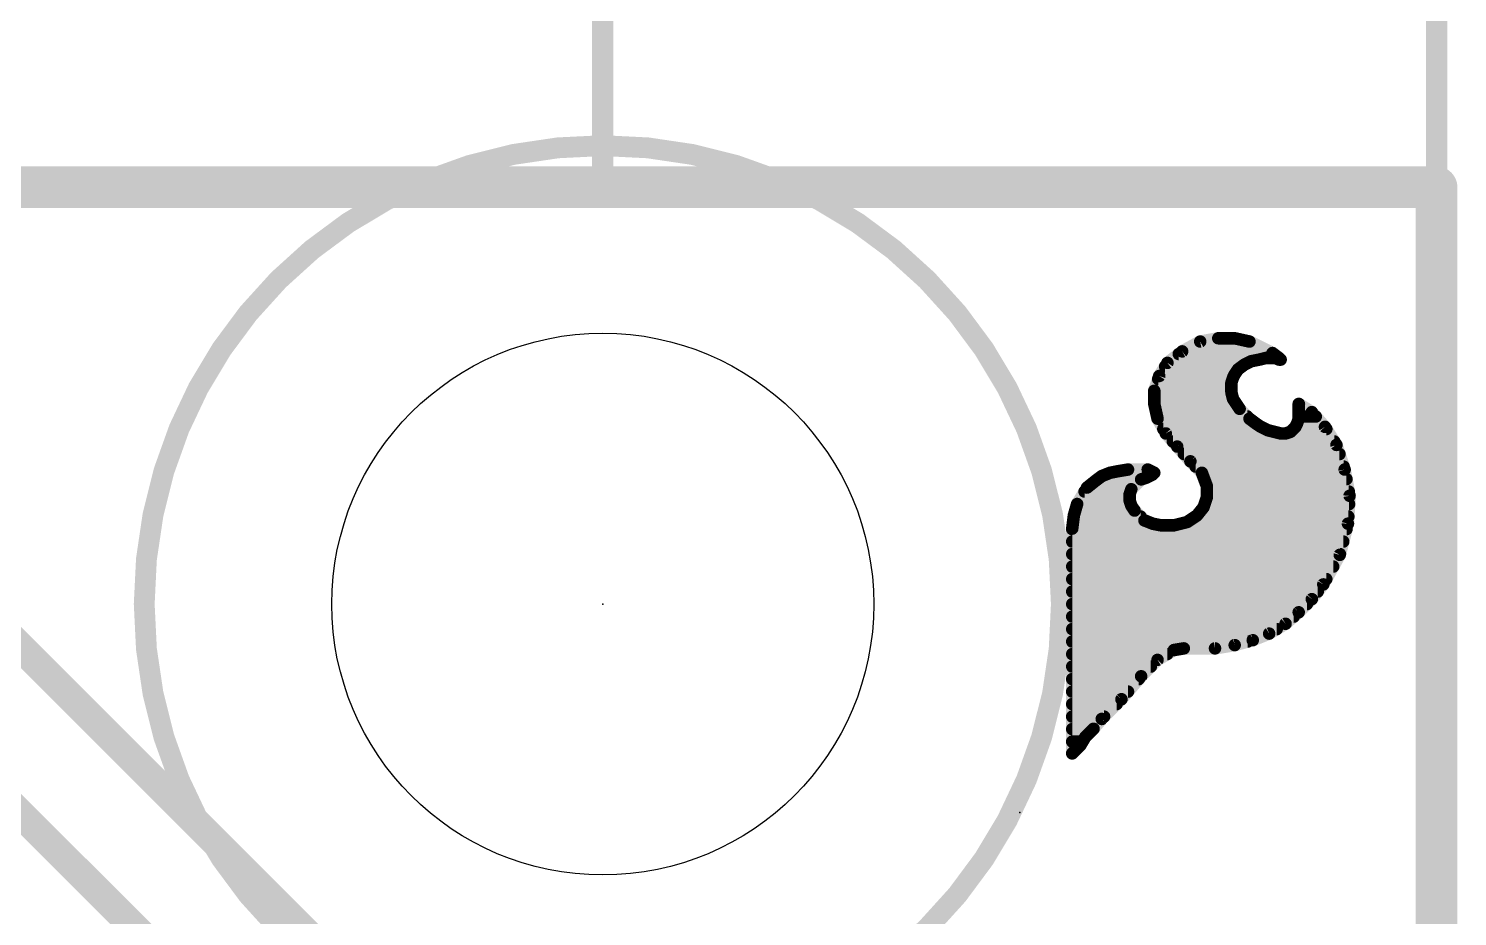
# Model space of a CAD drawing. Extents: x -38 to 69, y -72 to 37.
# Drawn here: x 21.9 to 30.61, y 20.96 to 26.37 of the extents above; entities that cross this region are included whole.
import ezdxf

# ---------------------------------------------------------------- set-up
doc = ezdxf.new("R2010")
doc.units = 0
for name, color, linetype in [('1', 12, 'CONTINUOUS'), ('16', 132, 'CONTINUOUS'), ('20', 53, 'CONTINUOUS'), ('21', 41, 'CONTINUOUS'), ('23', 53, 'CONTINUOUS'), ('39', 12, 'CONTINUOUS'), ('47', 253, 'CONTINUOUS')]:
    doc.layers.add(name, color=color, linetype=linetype)

msp = doc.modelspace()

# ---------------------------------------------------------------- linework, layer by layer
at = {"layer": '1', "const_width": 0.254}
for points in [[(0, 25.4), (30.48, 25.4)], [(30.48, 25.4), (30.48, 0)]]:
    msp.add_lwpolyline(points, dxfattribs=at)
at = {"layer": '1', "const_width": 0.127}
for points in [[(30.5435, 25.4, 1), (30.4165, 25.4)], [(30.48, 25.3365, 1), (30.48, 25.4635)]]:
    msp.add_lwpolyline(points, format="xyb", dxfattribs=at)
at = {"layer": '16'}
for points, const_width in [([(0, 25.4), (30.48, 25.4)], 0.254), ([(30.48, 25.4), (30.48, 0)], 0.254), ([(24.765, 19.685), (21.59, 22.86)], 0.1778), ([(23.749, 19.685), (21.209, 22.225)], 0.1778)]:
    msp.add_lwpolyline(points, dxfattribs=dict(at, const_width=const_width))
at = {"layer": '16', "const_width": 0.127}
for points in [[(30.5435, 25.4, 1), (30.4165, 25.4)], [(30.48, 25.3365, 1), (30.48, 25.4635)]]:
    msp.add_lwpolyline(points, format="xyb", dxfattribs=at)
at = {"layer": '20', "const_width": 0.2032}
for points in [[(0, 25.4), (30.48, 25.4)], [(30.48, 25.4), (30.48, 0)]]:
    msp.add_lwpolyline(points, dxfattribs=at)
at = {"layer": '20', "const_width": 0.1016}
for points in [[(30.5308, 25.4, 1), (30.4292, 25.4)], [(30.48, 25.3492, 1), (30.48, 25.4508)]]:
    msp.add_lwpolyline(points, format="xyb", dxfattribs=at)
at = {"layer": '20'}
msp.add_circle((25.4, 22.86), 1.651, dxfattribs=at)
at = {"layer": '21', "const_width": 0.0762}
for points in [[(29.04, 24.46), (28.93, 24.4)], [(29.15, 24.48), (29.04, 24.46)], [(29.0411, 24.4602), (29.3391, 24.4602)], [(29.25, 24.48), (29.15, 24.48)], [(29.34, 24.46), (29.25, 24.48)], [(29.48, 24.39), (29.34, 24.46)], [(28.93, 24.4), (28.84, 24.33)], [(28.9094, 24.384), (29.488, 24.384)], [(29.31, 24.32), (29.35, 24.34)], [(29.35, 24.34), (29.4, 24.35)], [(29.4, 24.35), (29.44, 24.36)], [(29.44, 24.36), (29.5, 24.36)], [(29.52, 24.36), (29.48, 24.39)], [(29.5, 24.36), (29.52, 24.35)], [(29.53, 24.35), (29.52, 24.36)], [(29.52, 24.35), (29.53, 24.35)], [(28.84, 24.33), (28.79, 24.25)], [(28.8261, 24.3078), (29.2937, 24.3078)], [(29.24, 24.24), (29.25, 24.26)], [(29.25, 24.26), (29.27, 24.29)], [(29.27, 24.29), (29.31, 24.32)], [(28.79, 24.25), (28.76, 24.16)], [(28.7839, 24.2316), (29.2372, 24.2316)], [(29.23, 24.21), (29.24, 24.24)], [(29.23, 24.15), (29.23, 24.21)], [(28.76, 24.16), (28.76, 24.08)], [(28.76, 24.1554), (29.23, 24.1554)], [(28.76, 24.08), (28.78, 23.99)], [(28.7602, 24.0792), (29.2605, 24.0792)], [(29.24, 24.11), (29.23, 24.15)], [(29.28, 24.05), (29.24, 24.11)], [(29.64, 24.08), (29.64, 23.99)], [(29.72, 24.03), (29.64, 24.08)], [(29.64, 24.0792), (29.6413, 24.0792)], [(28.7771, 24.003), (29.327, 24.003)], [(28.78, 23.99), (28.83, 23.9)], [(29.34, 23.99), (29.28, 24.05)], [(29.38, 23.96), (29.34, 23.99)], [(29.64, 23.99), (29.63, 23.96)], [(29.64, 24.003), (29.744, 24.003)], [(29.8, 23.94), (29.72, 24.03)], [(28.8151, 23.9268), (29.4364, 23.9268)], [(29.41, 23.94), (29.38, 23.96)], [(29.45, 23.92), (29.41, 23.94)], [(29.53, 23.9), (29.45, 23.92)], [(29.59, 23.91), (29.56, 23.9)], [(29.62, 23.94), (29.59, 23.91)], [(29.6068, 23.9268), (29.8084, 23.9268)], [(29.63, 23.96), (29.62, 23.94)], [(29.87, 23.83), (29.8, 23.94)], [(28.83, 23.9), (28.9, 23.82)], [(28.8732, 23.8506), (29.8569, 23.8506)], [(28.9, 23.82), (28.98, 23.73)], [(29.56, 23.9), (29.53, 23.9)], [(29.92, 23.68), (29.87, 23.83)], [(28.9405, 23.7744), (29.8885, 23.7744)], [(28.98, 23.73), (29.05, 23.66)], [(28.49, 23.66), (28.44, 23.64)], [(28.54, 23.67), (28.49, 23.66)], [(28.6, 23.68), (28.54, 23.67)], [(28.72, 23.68), (28.6, 23.68)], [(28.71, 23.63), (28.75, 23.65)], [(28.76, 23.66), (28.72, 23.68)], [(28.75, 23.65), (28.76, 23.66)], [(29.0118, 23.6982), (29.9139, 23.6982)], [(29.05, 23.66), (29.08, 23.58)], [(29.95, 23.52), (29.92, 23.68)], [(28.35, 23.57), (28.29, 23.47)], [(28.4, 23.61), (28.35, 23.57)], [(28.44, 23.64), (28.4, 23.61)], [(28.416, 23.622), (28.686, 23.622)], [(28.61, 23.53), (28.62, 23.56)], [(28.62, 23.56), (28.68, 23.62)], [(28.68, 23.62), (28.71, 23.63)], [(29.0643, 23.622), (29.9309, 23.622)], [(29.08, 23.58), (29.08, 23.51)], [(28.29, 23.47), (28.27, 23.4)], [(28.2899, 23.4696), (28.6168, 23.4696)], [(28.3355, 23.5458), (28.6153, 23.5458)], [(28.61, 23.49), (28.61, 23.53)], [(28.62, 23.46), (28.61, 23.49)], [(29.08, 23.51), (29.06, 23.45)], [(29.0665, 23.4696), (29.947, 23.4696)], [(29.08, 23.5458), (29.9452, 23.5458)], [(29.94, 23.35), (29.95, 23.52)], [(28.27, 23.4), (28.26, 23.32)], [(28.2692, 23.3934), (28.6766, 23.3934)], [(28.64, 23.43), (28.62, 23.46)], [(28.7, 23.37), (28.64, 23.43)], [(29.02, 23.4), (28.96, 23.36)], [(29.0101, 23.3934), (29.9426, 23.3934)], [(29.06, 23.45), (29.02, 23.4)], [(28.26, 23.32), (28.26, 21.95)], [(28.26, 23.3172), (29.9314, 23.3172)], [(28.75, 23.35), (28.7, 23.37)], [(28.8, 23.34), (28.75, 23.35)], [(28.88, 23.34), (28.8, 23.34)], [(28.96, 23.36), (28.88, 23.34)], [(29.89, 23.16), (29.94, 23.35)], [(28.26, 23.241), (29.9113, 23.241)], [(28.26, 23.1648), (29.8913, 23.1648)], [(29.79, 22.98), (29.89, 23.16)], [(28.26, 23.0886), (29.8503, 23.0886)], [(28.26, 23.0124), (29.808, 23.0124)], [(29.72, 22.89), (29.79, 22.98)], [(28.26, 22.9362), (29.7559, 22.9362)], [(28.26, 22.86), (29.69, 22.86)], [(29.64, 22.81), (29.72, 22.89)], [(28.26, 22.7838), (29.6101, 22.7838)], [(29.56, 22.74), (29.64, 22.81)], [(28.26, 22.7076), (29.506, 22.7076)], [(29.46, 22.68), (29.56, 22.74)], [(28.26, 22.6314), (29.3285, 22.6314)], [(29.13, 22.59), (29.25, 22.61)], [(29.25, 22.61), (29.36, 22.64)], [(29.36, 22.64), (29.46, 22.68)], [(28.26, 22.5552), (28.8387, 22.5552)], [(28.68, 22.42), (28.78, 22.52)], [(28.78, 22.52), (28.88, 22.58)], [(28.88, 22.58), (28.94, 22.59)], [(28.94, 22.59), (29.13, 22.59)], [(28.26, 22.479), (28.739, 22.479)], [(28.26, 22.4028), (28.6653, 22.4028)], [(28.56, 22.28), (28.68, 22.42)], [(28.26, 22.3266), (28.5999, 22.3266)], [(28.26, 22.2504), (28.5304, 22.2504)], [(28.44, 22.16), (28.56, 22.28)], [(28.26, 22.1742), (28.4542, 22.1742)], [(28.26, 22.098), (28.388, 22.098)], [(28.34, 22.05), (28.39, 22.1)], [(28.39, 22.1), (28.44, 22.16)], [(28.26, 22.0218), (28.3231, 22.0218)], [(28.26, 21.95), (28.31, 22)], [(28.31, 22), (28.34, 22.05)]]:
    msp.add_lwpolyline(points, dxfattribs=at)
at = {"layer": '21', "const_width": 0.0381}
for points in [[(29.0366, 24.4787, 1), (29.0434, 24.4413)], [(29.0411, 24.4793, 1), (29.0411, 24.4412)], [(29.0491, 24.4433, 1), (29.0309, 24.4767)], [(29.15, 24.4991, 1), (29.15, 24.461)], [(29.1534, 24.4613, 1), (29.1466, 24.4987)], [(29.2541, 24.4986, 1), (29.2459, 24.4614)], [(29.25, 24.461, 1), (29.25, 24.4991)], [(29.3485, 24.477, 1), (29.3315, 24.443)], [(29.3359, 24.4414, 1), (29.3441, 24.4786)], [(29.3391, 24.4412, 1), (29.3391, 24.4793)], [(28.9094, 24.4031, 1), (28.9094, 24.365)], [(28.9209, 24.4167, 1), (28.9391, 24.3833)], [(28.9417, 24.385, 1), (28.9183, 24.415)], [(29.3463, 24.3587, 1), (29.3537, 24.3213)], [(29.3585, 24.323, 1), (29.3415, 24.357)], [(29.3954, 24.3685, 1), (29.4046, 24.3315)], [(29.4037, 24.3313, 1), (29.3963, 24.3687)], [(29.44, 24.379, 1), (29.44, 24.3409)], [(29.4446, 24.3415, 1), (29.4354, 24.3785)], [(29.4914, 24.4052, 1), (29.4686, 24.3748)], [(29.4715, 24.373, 1), (29.4885, 24.407)], [(29.5085, 24.377, 1), (29.4915, 24.343)], [(29.488, 24.365, 1), (29.488, 24.4031)], [(29.5, 24.3409, 1), (29.5, 24.379)], [(29.5335, 24.3735, 1), (29.5065, 24.3465)], [(29.52, 24.3691, 1), (29.52, 24.331)], [(29.5086, 24.3448, 1), (29.5314, 24.3752)], [(29.5115, 24.333, 1), (29.5285, 24.367)], [(29.5165, 24.3365, 1), (29.5435, 24.3635)], [(29.53, 24.331, 1), (29.53, 24.3691)], [(28.8261, 24.3269, 1), (28.8261, 24.2888)], [(28.8283, 24.345, 1), (28.8517, 24.315)], [(28.8562, 24.3199, 1), (28.8238, 24.3401)], [(29.2341, 24.2706, 1), (29.2659, 24.2494)], [(29.267, 24.2515, 1), (29.233, 24.2685)], [(29.2586, 24.3052, 1), (29.2814, 24.2748)], [(29.2859, 24.2794, 1), (29.2541, 24.3006)], [(29.3015, 24.337, 1), (29.3185, 24.303)], [(29.2937, 24.2888, 1), (29.2937, 24.3269)], [(29.3214, 24.3048, 1), (29.2986, 24.3352)], [(28.7839, 24.2507, 1), (28.7839, 24.2126)], [(28.7738, 24.2601, 1), (28.8062, 24.2399)], [(28.8081, 24.244, 1), (28.7719, 24.256)], [(29.2491, 24.21, 1), (29.211, 24.21)], [(29.2119, 24.216, 1), (29.2481, 24.204)], [(29.223, 24.2485, 1), (29.257, 24.2315)], [(29.2581, 24.234, 1), (29.2219, 24.246)], [(29.2372, 24.2126, 1), (29.2372, 24.2507)], [(28.7791, 24.16, 1), (28.741, 24.16)], [(28.76, 24.1745, 1), (28.76, 24.1364)], [(28.7419, 24.166, 1), (28.7781, 24.154)], [(28.7786, 24.0841, 1), (28.7414, 24.0759)], [(28.7602, 24.0983, 1), (28.7602, 24.0602)], [(29.2485, 24.1546, 1), (29.2115, 24.1454)], [(29.211, 24.15, 1), (29.2491, 24.15)], [(29.2559, 24.1206, 1), (29.2241, 24.0994)], [(29.2215, 24.1054, 1), (29.2585, 24.1146)], [(29.23, 24.1364, 1), (29.23, 24.1745)], [(29.2605, 24.0602, 1), (29.2605, 24.0983)], [(29.6591, 24.08, 1), (29.621, 24.08)], [(29.6501, 24.0962, 1), (29.6299, 24.0638)], [(29.64, 24.0983, 1), (29.64, 24.0602)], [(29.6413, 24.0602, 1), (29.6413, 24.0983)], [(28.741, 24.08, 1), (28.7791, 24.08)], [(28.7771, 24.0221, 1), (28.7771, 23.984)], [(28.7967, 23.9993, 1), (28.7633, 23.9807)], [(29.2935, 24.0635, 1), (29.2665, 24.0365)], [(29.2641, 24.0394, 1), (29.2959, 24.0606)], [(29.3514, 24.0052, 1), (29.3286, 23.9748)], [(29.327, 23.984, 1), (29.327, 24.0221)], [(29.64, 24.0221, 1), (29.64, 23.984)], [(29.6581, 23.984, 1), (29.6219, 23.996)], [(29.7342, 24.0427, 1), (29.7058, 24.0173)], [(29.7099, 24.0138, 1), (29.7301, 24.0462)], [(29.744, 23.984, 1), (29.744, 24.0221)], [(28.7614, 23.9859, 1), (28.7986, 23.9941)], [(28.8151, 23.9459, 1), (28.8151, 23.9078)], [(29.3265, 23.9765, 1), (29.3535, 24.0035)], [(29.3906, 23.9759, 1), (29.3694, 23.9441)], [(29.3686, 23.9448, 1), (29.3914, 23.9752)], [(29.4185, 23.957, 1), (29.4015, 23.923)], [(29.3994, 23.9241, 1), (29.4206, 23.9559)], [(29.4546, 23.9385, 1), (29.4454, 23.9015)], [(29.4364, 23.9078, 1), (29.4364, 23.9459)], [(29.4415, 23.903, 1), (29.4585, 23.937)], [(29.5765, 23.9235, 1), (29.6035, 23.8965)], [(29.596, 23.8919, 1), (29.584, 23.9281)], [(29.6068, 23.9459, 1), (29.6068, 23.9078)], [(29.603, 23.9485, 1), (29.637, 23.9315)], [(29.6335, 23.9265, 1), (29.6065, 23.9535)], [(29.6119, 23.966, 1), (29.6481, 23.954)], [(29.647, 23.9515, 1), (29.613, 23.9685)], [(29.621, 23.99, 1), (29.6591, 23.99)], [(29.8161, 23.9502, 1), (29.7839, 23.9298)], [(29.7858, 23.9273, 1), (29.8142, 23.9527)], [(29.8084, 23.9078, 1), (29.8084, 23.9459)], [(28.8443, 23.9125, 1), (28.8157, 23.8875)], [(28.8133, 23.8907, 1), (28.8467, 23.9093)], [(28.8732, 23.8697, 1), (28.8732, 23.8316)], [(28.9142, 23.8327, 1), (28.8858, 23.8073)], [(29.53, 23.9191, 1), (29.53, 23.881)], [(29.5254, 23.8815, 1), (29.5346, 23.9185)], [(29.554, 23.9181, 1), (29.566, 23.8819)], [(29.56, 23.881, 1), (29.56, 23.9191)], [(29.8881, 23.836, 1), (29.8519, 23.824)], [(29.8539, 23.8198, 1), (29.8861, 23.8402)], [(29.8569, 23.8316, 1), (29.8569, 23.8697)], [(28.8857, 23.8075, 1), (28.9143, 23.8325)], [(28.9405, 23.7934, 1), (28.9405, 23.7553)], [(28.9935, 23.7435, 1), (28.9665, 23.7165)], [(29.8885, 23.7553, 1), (29.8885, 23.7934)], [(28.4863, 23.6787, 1), (28.4937, 23.6413)], [(28.4971, 23.6423, 1), (28.4829, 23.6777)], [(28.5369, 23.6888, 1), (28.5431, 23.6512)], [(28.5437, 23.6513, 1), (28.5363, 23.6887)], [(28.6, 23.699, 1), (28.6, 23.6609)], [(28.6031, 23.6612, 1), (28.5969, 23.6988)], [(28.7285, 23.697, 1), (28.7115, 23.663)], [(28.72, 23.6609, 1), (28.72, 23.699)], [(28.7365, 23.6635, 1), (28.7635, 23.6365)], [(28.7585, 23.633, 1), (28.7415, 23.667)], [(28.7735, 23.6465, 1), (28.7465, 23.6735)], [(28.7515, 23.643, 1), (28.7685, 23.677)], [(28.9658, 23.7173, 1), (28.9942, 23.7427)], [(29.0118, 23.7172, 1), (29.0118, 23.6791)], [(29.0678, 23.6667, 1), (29.0322, 23.6533)], [(29.0365, 23.6465, 1), (29.0635, 23.6735)], [(29.9387, 23.6835, 1), (29.9013, 23.6765)], [(29.9019, 23.674, 1), (29.9381, 23.686)], [(29.9139, 23.6791, 1), (29.9139, 23.7172)], [(28.3381, 23.5849, 1), (28.3619, 23.5551)], [(28.3663, 23.5602, 1), (28.3337, 23.5798)], [(28.3886, 23.6252, 1), (28.4114, 23.5948)], [(28.4119, 23.5951, 1), (28.3881, 23.6249)], [(28.416, 23.641, 1), (28.416, 23.6029)], [(28.4329, 23.6577, 1), (28.4471, 23.6223)], [(28.4514, 23.6248, 1), (28.4286, 23.6552)], [(28.6065, 23.5735, 1), (28.6335, 23.5465)], [(28.6381, 23.554, 1), (28.6019, 23.566)], [(28.674, 23.6381, 1), (28.686, 23.6019)], [(28.6935, 23.6065, 1), (28.6665, 23.6335)], [(28.686, 23.6029, 1), (28.686, 23.641)], [(28.7015, 23.647, 1), (28.7185, 23.613)], [(28.716, 23.6119, 1), (28.704, 23.6481)], [(29.0643, 23.641, 1), (29.0643, 23.6029)], [(29.0991, 23.58, 1), (29.061, 23.58)], [(29.0622, 23.5733, 1), (29.0978, 23.5867)], [(29.9309, 23.6029, 1), (29.9309, 23.641)], [(28.2899, 23.4886, 1), (28.2899, 23.4505)], [(28.3083, 23.4648, 1), (28.2717, 23.4752)], [(28.3355, 23.5648, 1), (28.3355, 23.5267)], [(28.5919, 23.536, 1), (28.6281, 23.524)], [(28.6281, 23.496, 1), (28.5919, 23.484)], [(28.6291, 23.53, 1), (28.591, 23.53)], [(28.591, 23.49, 1), (28.6291, 23.49)], [(28.6153, 23.5267, 1), (28.6153, 23.5648)], [(28.6168, 23.4505, 1), (28.6168, 23.4886)], [(29.0665, 23.4886, 1), (29.0665, 23.4505)], [(29.08, 23.5648, 1), (29.08, 23.5267)], [(29.061, 23.51, 1), (29.0991, 23.51)], [(29.0981, 23.504, 1), (29.0619, 23.516)], [(29.969, 23.5189, 1), (29.931, 23.5211)], [(29.9313, 23.5165, 1), (29.9687, 23.5235)], [(29.9452, 23.5267, 1), (29.9452, 23.5648)], [(29.947, 23.4505, 1), (29.947, 23.4886)], [(28.2692, 23.4124, 1), (28.2692, 23.3743)], [(28.2517, 23.4052, 1), (28.2883, 23.3948)], [(28.2889, 23.3976, 1), (28.2511, 23.4024)], [(28.2737, 23.4798, 1), (28.3063, 23.4602)], [(28.6359, 23.4706, 1), (28.6041, 23.4494)], [(28.6019, 23.454, 1), (28.6381, 23.466)], [(28.6535, 23.4435, 1), (28.6265, 23.4165)], [(28.6241, 23.4194, 1), (28.6559, 23.4406)], [(28.6766, 23.3743, 1), (28.6766, 23.4124)], [(29.0101, 23.4124, 1), (29.0101, 23.3743)], [(29.0051, 23.4119, 1), (29.0349, 23.3881)], [(29.0306, 23.3841, 1), (29.0094, 23.4159)], [(29.0419, 23.456, 1), (29.0781, 23.444)], [(29.0749, 23.4381, 1), (29.0451, 23.4619)], [(29.9426, 23.3743, 1), (29.9426, 23.4124)], [(28.2791, 23.32, 1), (28.241, 23.32)], [(28.26, 23.3362, 1), (28.26, 23.2981)], [(28.2411, 23.3224, 1), (28.2789, 23.3176)], [(28.7071, 23.3877, 1), (28.6929, 23.3523)], [(28.6865, 23.3565, 1), (28.7135, 23.3835)], [(28.7537, 23.3687, 1), (28.7463, 23.3313)], [(28.7429, 23.3323, 1), (28.7571, 23.3677)], [(28.8, 23.359, 1), (28.8, 23.3209)], [(28.7963, 23.3213, 1), (28.8037, 23.3587)], [(28.8754, 23.3585, 1), (28.8846, 23.3215)], [(28.88, 23.3209, 1), (28.88, 23.359)], [(28.9494, 23.3759, 1), (28.9706, 23.3441)], [(28.9646, 23.3415, 1), (28.9554, 23.3785)], [(29.921, 23.3511, 1), (29.959, 23.3489)], [(29.9584, 23.3452, 1), (29.9216, 23.3548)], [(29.9314, 23.2981, 1), (29.9314, 23.3362)], [(28.26, 23.26, 1), (28.26, 23.2219)], [(29.9113, 23.2219, 1), (29.9113, 23.26)], [(28.26, 23.1838, 1), (28.26, 23.1457)], [(29.8716, 23.1648, 1), (29.9084, 23.1552)], [(29.9067, 23.1507, 1), (29.8733, 23.1693)], [(29.8913, 23.1457, 1), (29.8913, 23.1838)], [(28.26, 23.1076, 1), (28.26, 23.0695)], [(29.8503, 23.0695, 1), (29.8503, 23.1076)], [(28.26, 23.0314, 1), (28.26, 22.9933)], [(29.7733, 22.9893, 1), (29.8067, 22.9707)], [(29.805, 22.9683, 1), (29.775, 22.9917)], [(29.808, 22.9933, 1), (29.808, 23.0314)], [(28.26, 22.9552, 1), (28.26, 22.9171)], [(28.26, 22.879, 1), (28.26, 22.8409)], [(29.69, 22.8409, 1), (29.69, 22.879)], [(29.705, 22.9017, 1), (29.735, 22.8783)], [(29.7335, 22.8765, 1), (29.7065, 22.9035)], [(29.7559, 22.9171, 1), (29.7559, 22.9552)], [(28.26, 22.8028, 1), (28.26, 22.7647)], [(29.6101, 22.7647, 1), (29.6101, 22.8028)], [(29.6265, 22.8235, 1), (29.6535, 22.7965)], [(29.6525, 22.7957, 1), (29.6275, 22.8243)], [(28.26, 22.7266, 1), (28.26, 22.6885)], [(29.506, 22.6885, 1), (29.506, 22.7266)], [(29.5475, 22.7543, 1), (29.5725, 22.7257)], [(29.5698, 22.7237, 1), (29.5502, 22.7563)], [(28.26, 22.6505, 1), (28.26, 22.6124)], [(29.245, 22.6284, 1), (29.255, 22.5916)], [(29.2531, 22.5912, 1), (29.2469, 22.6288)], [(29.3285, 22.6124, 1), (29.3285, 22.6505)], [(29.3529, 22.6577, 1), (29.3671, 22.6223)], [(29.365, 22.6216, 1), (29.355, 22.6584)], [(29.4502, 22.6963, 1), (29.4698, 22.6637)], [(29.4671, 22.6623, 1), (29.4529, 22.6977)], [(28.26, 22.5743, 1), (28.26, 22.5362)], [(28.7702, 22.5363, 1), (28.7898, 22.5037)], [(28.7935, 22.5065, 1), (28.7665, 22.5335)], [(28.8387, 22.5362, 1), (28.8387, 22.5743)], [(28.8769, 22.5988, 1), (28.8831, 22.5612)], [(28.8898, 22.5637, 1), (28.8702, 22.5963)], [(28.94, 22.609, 1), (28.94, 22.5709)], [(28.9431, 22.5712, 1), (28.9369, 22.6088)], [(29.1269, 22.6088, 1), (29.1331, 22.5712)], [(29.13, 22.5709, 1), (29.13, 22.609)], [(28.26, 22.4981, 1), (28.26, 22.46)], [(28.739, 22.46, 1), (28.739, 22.4981)], [(28.26, 22.4219, 1), (28.26, 22.3838)], [(28.6665, 22.4335, 1), (28.6935, 22.4065)], [(28.6653, 22.3838, 1), (28.6653, 22.4219)], [(28.6945, 22.4076, 1), (28.6655, 22.4324)], [(28.26, 22.3457, 1), (28.26, 22.3076)], [(28.26, 22.2695, 1), (28.26, 22.2314)], [(28.5304, 22.2314, 1), (28.5304, 22.2695)], [(28.5455, 22.2924, 1), (28.5745, 22.2676)], [(28.5735, 22.2665, 1), (28.5465, 22.2935)], [(28.5999, 22.3076, 1), (28.5999, 22.3457)], [(28.26, 22.1933, 1), (28.26, 22.1552)], [(28.4542, 22.1552, 1), (28.4542, 22.1933)], [(28.26, 22.1171, 1), (28.26, 22.079)], [(28.3754, 22.1122, 1), (28.4046, 22.0878)], [(28.4035, 22.0865, 1), (28.3765, 22.1135)], [(28.388, 22.079, 1), (28.388, 22.1171)], [(28.4265, 22.1735, 1), (28.4535, 22.1465)], [(28.4546, 22.1478, 1), (28.4254, 22.1722)], [(28.26, 22.0409, 1), (28.26, 22.0028)], [(28.2937, 22.0098, 1), (28.3263, 21.9902)], [(28.3235, 21.9865, 1), (28.2965, 22.0135)], [(28.3265, 22.0635, 1), (28.3535, 22.0365)], [(28.3231, 22.0028, 1), (28.3231, 22.0409)], [(28.3563, 22.0402, 1), (28.3237, 22.0598)], [(28.2465, 21.9635, 1), (28.2735, 21.9365)], [(28.241, 21.95, 1), (28.2791, 21.95)]]:
    msp.add_lwpolyline(points, format="xyb", dxfattribs=at)
at = {"layer": '23'}
for p in [(25.4, 22.86), (27.94, 21.59)]:
    msp.add_point(p, dxfattribs=at)
at = {"layer": '39', "const_width": 0.127}
msp.add_lwpolyline([(25.4, 20.066, 1), (25.4, 25.654, 1), (25.4, 20.066)], format="xyb", dxfattribs=at)
at = {"layer": '47', "const_width": 0.13}
for points in [[(30.48, 25.4), (30.48, 36.24)], [(25.4, 25.4), (25.4, 32.43)]]:
    msp.add_lwpolyline(points, dxfattribs=at)
at = {"layer": '47', "const_width": 0.065}
for points in [[(25.3675, 25.4, 1), (25.4325, 25.4)], [(30.4475, 25.4, 1), (30.5125, 25.4)]]:
    msp.add_lwpolyline(points, format="xyb", dxfattribs=at)

doc.saveas('drawing.dxf')
